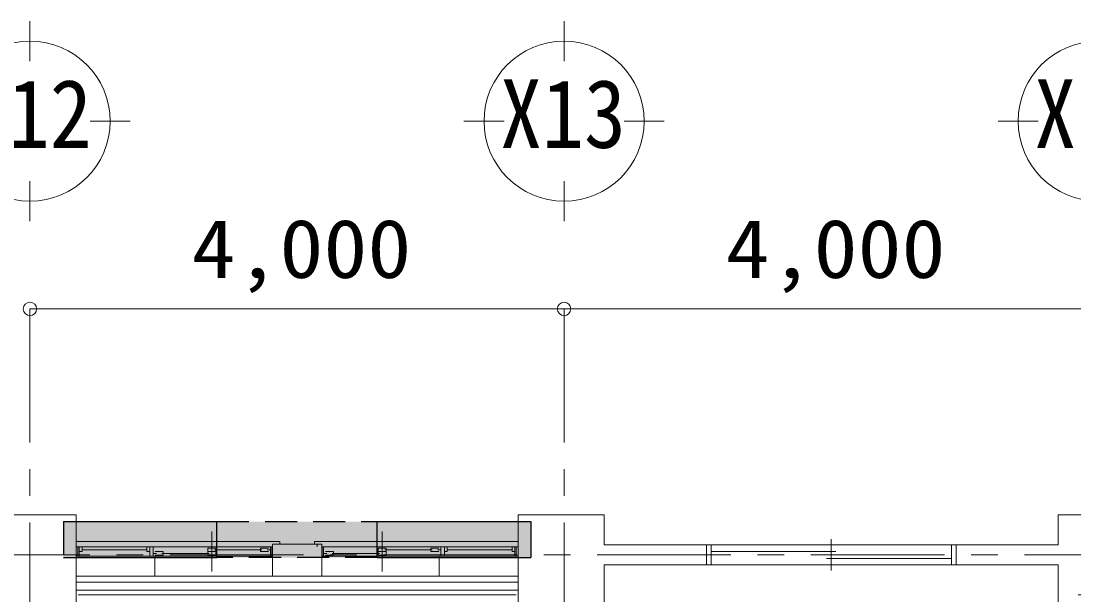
# Model space of a CAD drawing. Units: millimetres at full size, sheet at 1:200. Extents: x -55340 to 55340, y -38040 to 38040.
# Drawn here: x 2025 to 9910, y -4567 to -268 of the extents above; entities that cross this region are included whole.
import ezdxf
from ezdxf.enums import TextEntityAlignment as Align

# ---------------------------------------------------------------- set-up
doc = ezdxf.new("R2010")
doc.units = ezdxf.units.MM
doc.header["$LTSCALE"] = 200
doc.header["$PDMODE"] = 32
doc.header["$PDSIZE"] = 100
doc.linetypes.add('CHAIN1', pattern=[8, 5, -1, 1, -1])
doc.linetypes.add('DASHED1', pattern=[1.8, 1.2, -0.6])
for name, color, linetype, lineweight in [('0-1_通り芯', 3, 'Continuous', 18), ('0-2_躯体', 3, 'Continuous', 18), ('0-5_建具(ｻｯｼ)', 3, 'Continuous', 18), ('0-9_家具・設備', 4, 'Continuous', 9), ('0-A_寸法', 6, 'Continuous', 9), ('0-C_ハッチ', 4, 'Continuous', 9), ('2-D_予備', 2, 'Continuous', 25)]:
    doc.layers.add(name, color=color, linetype=linetype, lineweight=lineweight)
doc.layers.add('3-D_予備', color=91, linetype='Continuous')
doc.styles.add('ＭＳ ゴシック', font='')
doc.styles.get('ＭＳ ゴシック').set_extended_font_data('MS Gothic')

msp = doc.modelspace()

# ---------------------------------------------------------------- linework, layer by layer
at = {"layer": '0-1_通り芯'}
for p, q in [((2091.9, -267.5), (2091.9, -567.5)), ((6091.9, -267.5), (6091.9, -567.5)), ((2841.9, -1017.5), (2541.9, -1017.5)), ((5641.9, -1017.5), (5341.9, -1017.5)), ((6841.9, -1017.5), (6541.9, -1017.5)), ((9641.9, -1017.5), (9341.9, -1017.5)), ((2091.9, -1767.5), (2091.9, -1467.5)), ((6091.9, -1767.5), (6091.9, -1467.5))]:
    msp.add_line(p, q, dxfattribs=at)
at = {"layer": '0-1_通り芯', "color": 4, "linetype": 'CHAIN1', "lineweight": 9}
for p, q in [((2091.9, -2424.1), (2091.9, -11567)), ((6091.9, -2424.1), (6091.9, -11567)), ((40940.1, -4267), (-47566.2, -4267))]:
    msp.add_line(p, q, dxfattribs=at)
at = {"layer": '0-1_通り芯'}
for centre in [(2091.9, -1017.5), (6091.9, -1017.5), (10091.9, -1017.5)]:
    msp.add_circle(centre, 600, dxfattribs=at)
at = {"layer": '0-2_躯体'}
for p, q in [((1791.9, -3967), (2436.9, -3967)), ((2436.9, -3967), (2436.9, -4627)), ((5746.9, -3967), (6391.9, -3967)), ((5746.9, -4627), (5746.9, -3967)), ((6391.9, -3967), (6391.9, -4192)), ((9791.9, -3967), (9791.9, -4192)), ((7156.9, -4192), (6391.9, -4192)), ((7156.9, -4342), (7156.9, -4192)), ((9026.9, -4192), (9791.9, -4192)), ((9026.9, -4342), (9026.9, -4192)), ((3026.9, -4277), (3026.9, -4425.9)), ((5156.9, -4277), (5156.9, -4425.9)), ((6391.9, -4342), (6391.9, -11567)), ((7156.9, -4342), (6391.9, -4342)), ((9026.9, -4342), (9791.9, -4342)), ((9791.9, -4342), (9791.9, -11567)), ((2436.9, -4425.9), (3026.9, -4425.9)), ((5746.9, -4425.9), (5156.9, -4425.9))]:
    msp.add_line(p, q, dxfattribs=at)
msp.add_lwpolyline([(9791.9, -3967), (10391.9, -3967), (10391.9, -4567), (9941.9, -4567)], dxfattribs=at)
msp.add_lwpolyline([(3906.9, -4187), (4276.9, -4187), (4276.9, -4425.9), (3906.9, -4425.9)], close=True, dxfattribs=at)
at = {"layer": '0-5_建具(ｻｯｼ)'}
for p, q in [((3454.4, -4092), (3454.4, -4392)), ((4729.4, -4092), (4729.4, -4392)), ((3961.9, -4167), (2436.9, -4167)), ((3961.9, -4187), (3961.9, -4167)), ((4221.9, -4167), (5746.9, -4167)), ((4221.9, -4187), (4221.9, -4167)), ((8091.9, -4384.9), (8091.9, -4149.2)), ((2436.9, -4207), (2481.9, -4207)), ((2449.9, -4207), (2449.9, -4277)), ((2459.9, -4207), (2459.9, -4277)), ((2481.9, -4242), (2459.9, -4242)), ((2481.9, -4207), (2481.9, -4242)), ((2481.9, -4230), (2966.9, -4230)), ((2966.9, -4207), (3036.9, -4207)), ((2988.9, -4207), (2988.9, -4277)), ((3014.9, -4207), (3014.9, -4277)), ((3014.9, -4255.3), (3039.9, -4255.3)), ((3079.9, -4255.3), (3434.4, -4255.3)), ((3424.4, -4215.5), (3424.4, -4268.5)), ((3424.4, -4242), (3484.4, -4242)), ((3474.4, -4228.8), (3828.9, -4228.8)), ((3818.8, -4215.5), (3878.9, -4215.5)), ((3868.9, -4228.8), (3893.9, -4228.8)), ((3871.9, -4207), (3906.9, -4207)), ((3893.9, -4207), (3893.9, -4277)), ((3903.8, -4207), (3903.8, -4277)), ((4311.9, -4207), (4276.9, -4207)), ((4279.9, -4207), (4279.9, -4277)), ((4289.9, -4207), (4289.9, -4277)), ((4314.9, -4255.3), (4289.9, -4255.3)), ((4304.9, -4242), (4364.9, -4242)), ((4354.9, -4255.3), (4709.4, -4255.3)), ((4364.9, -4242), (4364.9, -4268.5)), ((4699.4, -4215.5), (4759.4, -4215.5)), ((4699.4, -4215.5), (4699.4, -4268.5)), ((4699.4, -4242), (4759.4, -4242)), ((4749.4, -4228.8), (5103.9, -4228.8)), ((4759.4, -4215.5), (4759.4, -4268.5)), ((5093.9, -4215.5), (5153.9, -4215.5)), ((5093.9, -4215.5), (5093.9, -4242)), ((5093.9, -4242), (5153.9, -4242)), ((5168.9, -4228.8), (5143.9, -4228.8)), ((5216.9, -4207), (5146.9, -4207)), ((5168.9, -4207), (5168.9, -4277)), ((5194.9, -4207), (5194.9, -4277)), ((5216.9, -4242), (5194.9, -4242)), ((5216.9, -4207), (5216.9, -4242)), ((5701.9, -4230), (5216.9, -4230)), ((5701.9, -4207), (5701.9, -4242)), ((5746.9, -4207), (5701.9, -4207)), ((5701.9, -4242), (5723.9, -4242)), ((5723.9, -4207), (5723.9, -4277)), ((5733.9, -4207), (5733.9, -4277)), ((7191.9, -4241.3), (8126.9, -4241.3)), ((2436.9, -4277), (2481.9, -4277)), ((2966.9, -4277), (3036.9, -4277)), ((3029.9, -4268.5), (3089.9, -4268.5)), ((3424.4, -4268.5), (3484.4, -4268.5)), ((3871.9, -4277), (3906.9, -4277)), ((4311.9, -4277), (4276.9, -4277)), ((4304.9, -4268.5), (4364.9, -4268.5)), ((4699.4, -4268.5), (4759.4, -4268.5)), ((5216.9, -4277), (5146.9, -4277)), ((5746.9, -4277), (5701.9, -4277)), ((8056.9, -4292.7), (8991.9, -4292.7)), ((7191.9, -4342), (7156.9, -4342)), ((8991.9, -4342), (9026.9, -4342))]:
    msp.add_line(p, q, dxfattribs=at)
at = {"layer": '0-5_建具(ｻｯｼ)', "color": 4, "lineweight": 9}
for p, q in [((2481.9, -4207), (2966.9, -4207)), ((3036.9, -4207), (3871.9, -4207)), ((4241.9, -4187), (4241.9, -4207)), ((5146.9, -4207), (4311.9, -4207)), ((5701.9, -4207), (5216.9, -4207)), ((7191.9, -4192), (8991.9, -4192)), ((2481.9, -4277), (2966.9, -4277)), ((3036.9, -4277), (3871.9, -4277)), ((5146.9, -4277), (4311.9, -4277)), ((5701.9, -4277), (5216.9, -4277)), ((8991.9, -4342), (7191.9, -4342)), ((3906.9, -4425.9), (3026.9, -4425.9)), ((5156.9, -4425.9), (4276.9, -4425.9))]:
    msp.add_line(p, q, dxfattribs=at)
at = {"layer": '0-5_建具(ｻｯｼ)'}
for points in [[(2966.9, -4207), (2966.9, -4242), (2988.9, -4242)], [(3029.9, -4242), (3089.9, -4242), (3089.9, -4268.5)], [(3424.4, -4215.5), (3484.4, -4215.5), (3484.4, -4268.5)], [(3818.8, -4215.5), (3818.8, -4242), (3878.9, -4242)], [(7191.9, -4342), (7191.9, -4192), (7156.9, -4192)], [(8991.9, -4342), (8991.9, -4192), (9026.9, -4192)]]:
    msp.add_lwpolyline(points, dxfattribs=at)
at = {"layer": '0-9_家具・設備'}
msp.add_line((5731.9, -4567), (2451.9, -4567), dxfattribs=at)
at = {"layer": '0-A_寸法', "color": 4}
for p in [(2091.9, -2424.1), (10091.9, -2424.1)]:
    msp.add_line(p, (6091.9, -2424.1), dxfattribs=at)
at = {"layer": '0-A_寸法'}
for p in [(2091.9, -2424.1), (6091.9, -2424.1)]:
    msp.add_point(p, dxfattribs=at)
at = {"layer": '0-C_ハッチ'}
for p, q in [((2436.9, -4471.4), (5746.9, -4471.4)), ((2436.9, -4531.4), (5746.9, -4531.4))]:
    msp.add_line(p, q, dxfattribs=at)
at = {"layer": '2-D_予備'}
for p, q in [((2341.9, -4017), (2341.9, -4267)), ((2341.9, -4017), (3491.9, -4017)), ((3491.9, -4287), (3491.9, -4017)), ((4691.9, -4017), (5841.9, -4017)), ((4691.9, -4287), (4691.9, -4017)), ((5841.9, -4017), (5841.9, -4287)), ((2341.9, -4287), (3491.9, -4287)), ((4691.9, -4287), (5841.9, -4287))]:
    msp.add_line(p, q, dxfattribs=at)
at = {"layer": '2-D_予備', "linetype": 'DASHED1'}
for p, q in [((3491.9, -4017), (4691.9, -4017)), ((4691.9, -4287), (3491.9, -4287))]:
    msp.add_line(p, q, dxfattribs=at)
at = {"layer": '3-D_予備'}
msp.add_solid([(2341.9, -4017), (2341.9, -4287), (5841.9, -4017), (5841.9, -4287)], dxfattribs=at)

# ---------------------------------------------------------------- texts
at = {"layer": '0-1_通り芯', "color": 2, "style": 'ＭＳ ゴシック', "width": 0.9}
for s, p in [('X12', (1612.1, -1371.7)), ('X13', (5612.1, -1371.7)), ('X14', (9612.1, -1371.7))]:
    msp.add_text(s, height=513.2, dxfattribs=at).set_placement(p, align=Align.BOTTOM_LEFT)
at = {"layer": '0-A_寸法', "color": 2, "style": 'ＭＳ ゴシック', "width": 1.1}
for p in [(3301.9, -2324.1), (7301.9, -2324.1)]:
    msp.add_text('4,000', height=439.9, dxfattribs=at).set_placement(p, align=Align.BOTTOM_LEFT)

doc.saveas('drawing.dxf')
